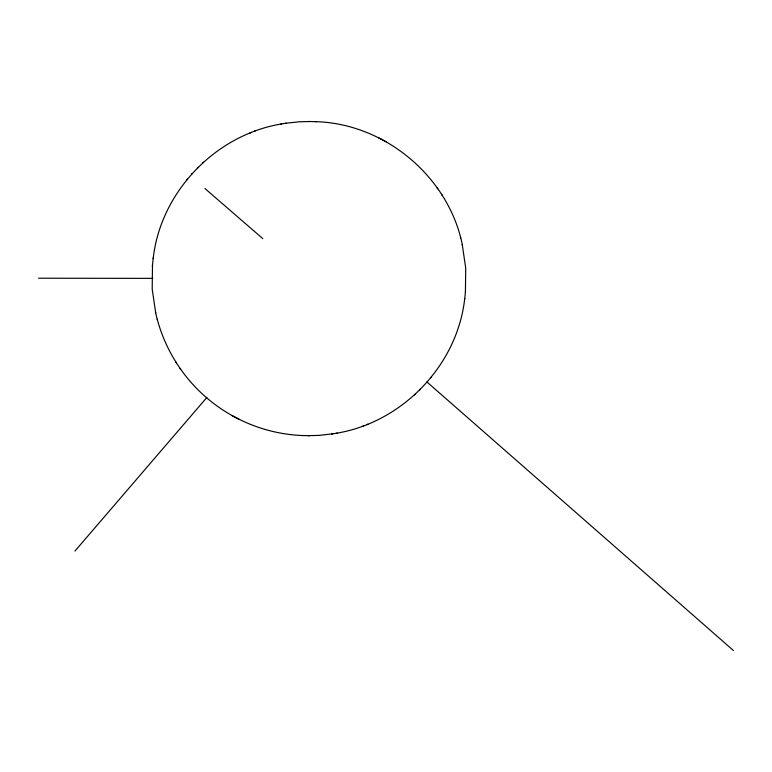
<?xml version="1.0" encoding="UTF-8"?>
<svg xmlns="http://www.w3.org/2000/svg" width="772" height="772" viewBox="0 0 772 772"><rect width="100%" height="100%" fill="white"/><g stroke="black" fill="none" stroke-linecap="round" stroke-linejoin="round"><path stroke-width="1.16" d="M152.48 265.163L152.2 289.104L155.683 312.795M465.429 292.038L465.709 268.087L462.225 244.396M153.184 258.63C160.499 191.881 215.706 134.695 281.693 123.916M336.216 433.275C402.202 422.506 457.41 365.32 464.725 298.561M152.374 266.224L153.29 257.587M464.619 299.604L465.535 290.976M186.67 179.972L187.384 179.143M191.543 174.25L192.218 173.468M74.932 551.073L206.867 397.464M430.525 378.058L431.239 377.218M197.323 168.055L198.134 167.292M202.708 162.902L203.441 162.207M414.467 394.994L415.201 394.289M419.775 389.908L420.586 389.136M249.954 133.025L251.093 132.591M254.316 131.337L255.175 131.008M362.734 426.183L363.593 425.854M366.816 424.61L367.954 424.175M285.157 123.346L298.783 121.822L309.553 121.513M308.356 435.678L319.125 435.369L332.751 433.845M280.796 124.06L286.354 123.153M331.555 434.038L337.113 433.131M38.6 278.209L152.75 278.374M315.391 121.658C385.006 123.404 448.947 177.01 462.476 245.428M207.021 398.091C233.472 420.779 267.681 434.211 302.518 435.533M308.559 121.493L316.539 121.677M301.37 435.514L309.35 435.697M386.068 141.739L378.463 137.715M231.841 415.452L239.445 419.476M204.937 188.522L262.827 238.654M426.858 381.908L733.4 650.506M206.201 397.406C180.609 375.346 162.487 344.814 155.433 311.772M441.459 194.293L442.047 195.181M437.232 187.943L437.811 188.822M175.862 362.01L176.45 362.908M180.098 368.369L180.677 369.248M460.411 236.975L460.662 238.008M157.247 319.183L157.498 320.216"/></g></svg>
